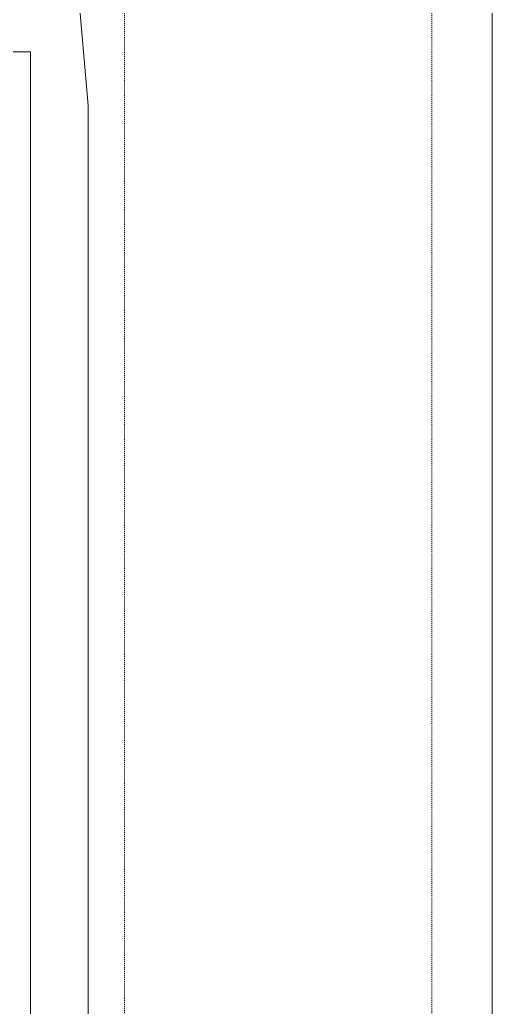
# Model space of a CAD drawing. Header units: inches. Extents: x -4450 to -273, y 9564 to 12971.
# Drawn here: x -4124.7 to -4064.2, y 11111 to 11237.3 of the extents above; entities that cross this region are included whole.
import ezdxf

# ---------------------------------------------------------------- set-up
doc = ezdxf.new("R2010")
doc.units = ezdxf.units.IN
doc.header["$MEASUREMENT"] = 0
doc.linetypes.add('Aligning Line 1_8_', pattern=[0.25, 0.125, -0.125])
for name, color, linetype, lineweight in [('0-1', 7, 'Continuous', 5), ('0-3', 7, 'Continuous', 9), ('C-PRKG-1', 7, 'Continuous', 9), ('C-TOPO', 7, 'Continuous', 9), ('G-ANNO-SYMB', 111, 'Aligning Line 1_8_', 9), ('G-ANNO-SYMB-2', 147, 'Aligning Line 1_8_', 9)]:
    doc.layers.add(name, color=color, linetype=linetype, lineweight=lineweight)

# ---------------------------------------------------------------- blocks, each defined once
blk = doc.blocks.new('Parking_Stall_Multiple2 - street parking-1330739-FLOOR PLAN - ROOF')
at = {"layer": 'C-PRKG-1'}
for p, q in [((0, -960), (0, -1203)), ((0, -1203), (120, -1203))]:
    blk.add_line(p, q, dxfattribs=at)
blk = doc.blocks.new('CTR  - Topography_rvt-1-FLOOR PLAN - ROOF')
at = {"layer": 'C-TOPO'}
for p, q in [((-4064.23, 11124.4), (-4064.23, 11245.43)), ((-4064.23, 11245.43), (-4064.23, 11124.4)), ((-4117.54, 11245.05), (-4115.91, 11226.33)), ((-4115.91, 11226.33), (-4117.54, 11245.05)), ((-4115.91, 11226.33), (-4115.91, 11141.71)), ((-4115.91, 11141.71), (-4115.91, 11226.33)), ((-4115.91, 11141.71), (-4115.91, 11115.77)), ((-4115.91, 11115.77), (-4115.91, 11141.71)), ((-4064.23, 11108.97), (-4064.23, 11124.4)), ((-4064.23, 11124.4), (-4064.23, 11108.97)), ((-4115.91, 11115.77), (-4115.91, 11043.33)), ((-4115.91, 11043.33), (-4115.91, 11115.77))]:
    blk.add_line(p, q, dxfattribs=at)
at = {"layer": '0-3', "rotation": 180}
blk.add_blockref('Parking_Stall_Multiple2 - street parking-1330739-FLOOR PLAN - ROOF', (-4123.27, 10030.18), dxfattribs=at)
blk = doc.blocks.new('CTR - 1st Phase - Common Walls_rvt-1-FLOOR PLAN - ROOF')
at = {"layer": 'G-ANNO-SYMB-2'}
blk.add_line((-4111.25, 9706.24), (-4111.25, 12363.34), dxfattribs=at)

msp = doc.modelspace()

# ---------------------------------------------------------------- linework, layer by layer
at = {"layer": 'G-ANNO-SYMB'}
msp.add_line((-4071.96, 9706.24), (-4071.96, 12461.73), dxfattribs=at)

# ---------------------------------------------------------------- block references
at = {"layer": '0-1'}
for name in ['CTR  - Topography_rvt-1-FLOOR PLAN - ROOF', 'CTR - 1st Phase - Common Walls_rvt-1-FLOOR PLAN - ROOF']:
    msp.add_blockref(name, (0, 0), dxfattribs=at)

doc.saveas('drawing.dxf')
